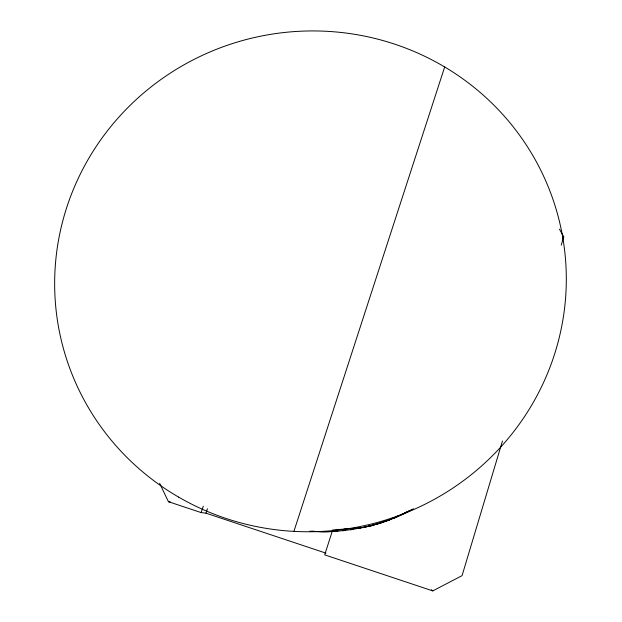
<?xml version="1.0" encoding="UTF-8"?>
<svg xmlns="http://www.w3.org/2000/svg" width="622" height="622" viewBox="0 0 622 622"><rect width="100%" height="100%" fill="white"/><g stroke="black" fill="none" stroke-linecap="round" stroke-linejoin="round"><path stroke-width="0.93" d="M502.459 441.021L462.06 575.645L432.795 590.9L324.7 554.871L332.646 529.983L362.976 527.604A187.261 184.897 -11.4 0 0 413.653 508.85M561.246 245.13L563.75 236.772L559.45 229.16M293.903 531.367L444.676 66.966M159.629 483.278L168.43 501.69L201.139 512.582L203.301 506.191M201.139 512.582L205.944 513.158L207.437 508.726M562.677 238.335L563.75 236.772M343.88 529.33L345.778 529.182M168.43 501.69L170.296 501.977M205.944 513.158L325.998 553.152M431.388 589.726L432.795 590.9M409.859 510.569A176.244 174.315 -11.4 0 1 408.164 511.463M406.469 512.341A176.244 174.315 -11.4 0 1 402.17 514.464M397.792 516.478A176.244 174.315 -11.4 0 1 393.345 518.383M389.737 519.821A176.244 174.315 -11.4 0 1 384.272 521.835M382.429 522.464A176.244 174.315 -11.4 0 1 377.811 523.957M374.086 525.054A176.244 174.315 -11.4 0 1 368.488 526.539M408.39 511.175A181.577 179.439 -11.5 0 1 362.572 527.604M360.721 527.992A181.577 179.439 -11.5 0 1 358.855 528.366M353.21 529.361A181.577 179.439 -11.5 0 1 350.373 529.796M345.607 530.426A181.577 179.439 -11.5 0 1 342.738 530.737M337.948 531.165A181.577 179.439 -11.5 0 1 335.064 531.359M333.143 531.468A181.577 179.439 -11.5 0 1 311.148 531.242M406.127 512.233A176.244 174.308 -11.5 0 1 401.828 514.347M398.329 515.972A176.244 174.308 -11.5 0 1 393.003 518.266M389.395 519.704A176.244 174.308 -11.5 0 1 384.839 521.399M383.004 522.037A176.244 174.308 -11.5 0 1 377.461 523.841M373.744 524.937A176.244 174.308 -11.5 0 1 369.079 526.189M332.817 531.522A176.244 174.308 -11.5 0 1 312.609 531.242M412.44 509.185A187.253 184.889 -11.5 0 1 309.655 531.235M178.654 497.118A256.062 250.176 -11.5 0 0 566.269 283.515A256.062 250.176 -11.5 0 0 186.514 63.405A256.062 250.176 -11.5 0 0 178.654 497.118"/></g></svg>
